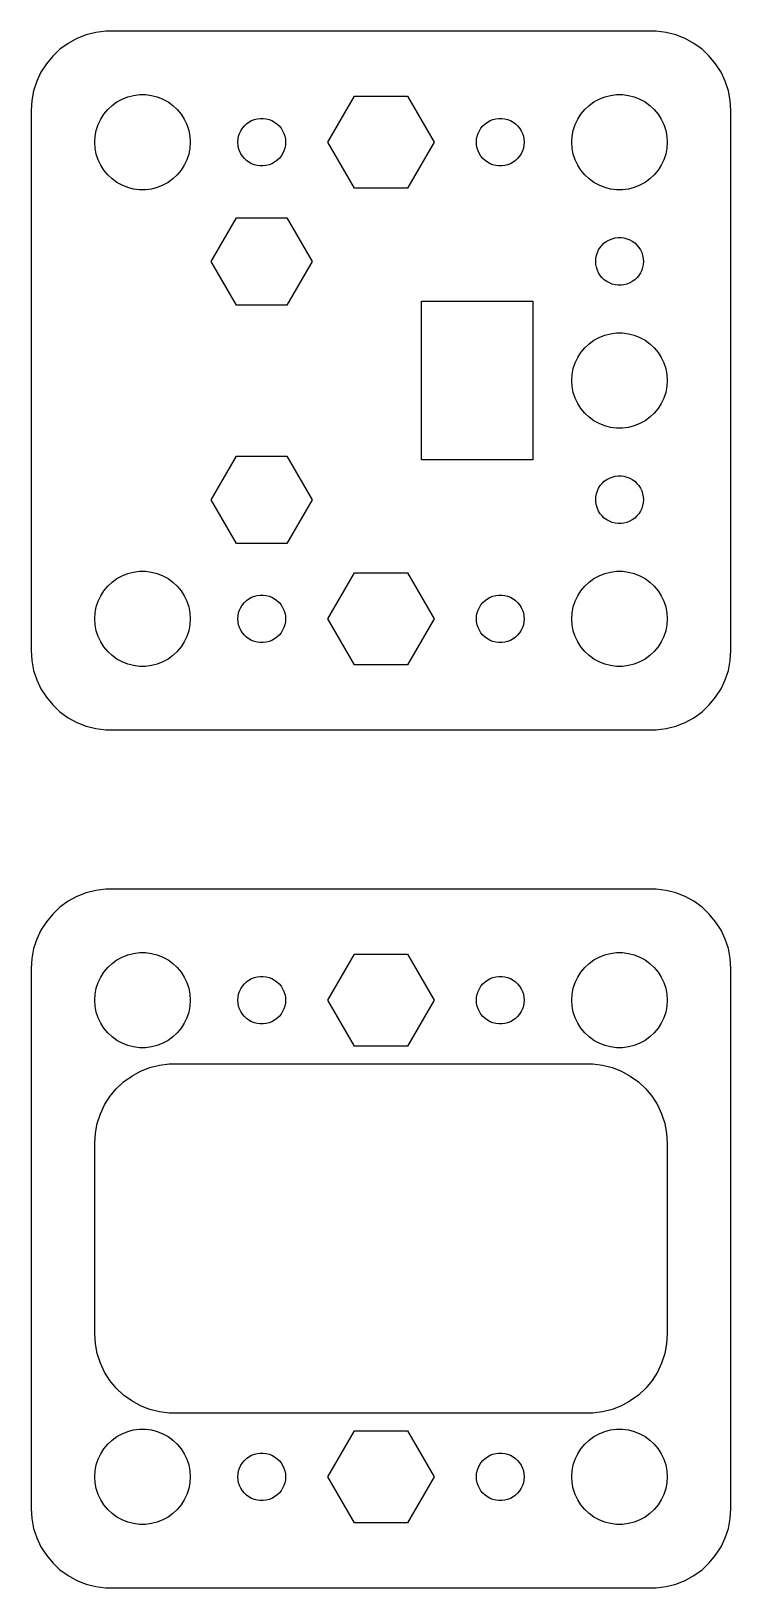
# Model space of a CAD drawing. Header units: metres. Extents: x 0.5 to 44.5, y 32 to 130.
import ezdxf

# ---------------------------------------------------------------- set-up
doc = ezdxf.new("R2010")
doc.units = ezdxf.units.M

msp = doc.modelspace()

# ---------------------------------------------------------------- linework, layer by layer
for p, q in [((3.37109, 129.524), (2.82086, 129.222)), ((3.95491, 129.755), (3.37109, 129.524)), ((4.56308, 129.911), (3.95491, 129.755)), ((5.18604, 129.99), (4.56308, 129.911)), ((39.8139, 129.99), (5.18604, 129.99)), ((40.4369, 129.911), (39.8139, 129.99)), ((41.0451, 129.755), (40.4369, 129.911)), ((41.6289, 129.524), (41.0451, 129.755)), ((42.1791, 129.222), (41.6289, 129.524)), ((1.85515, 128.423), (1.45491, 127.939)), ((2.31287, 128.853), (1.85515, 128.423)), ((2.82086, 129.222), (2.31287, 128.853)), ((42.6871, 128.853), (42.1791, 129.222)), ((43.1448, 128.423), (42.6871, 128.853)), ((43.5451, 127.939), (43.1448, 128.423)), ((1.11845, 127.409), (0.85111, 126.841)), ((1.45491, 127.939), (1.11845, 127.409)), ((43.8815, 127.409), (43.5451, 127.939)), ((44.1489, 126.841), (43.8815, 127.409)), ((0.85111, 126.841), (0.65707, 126.243)), ((44.3429, 126.243), (44.1489, 126.841)), ((0.53941, 125.627), (0.5, 125)), ((0.65707, 126.243), (0.53941, 125.627)), ((5.58772, 125.312), (5.89252, 125.533)), ((5.89252, 125.533), (6.22266, 125.714)), ((6.22266, 125.714), (6.57294, 125.853)), ((6.57294, 125.853), (6.93785, 125.947)), ((6.93785, 125.947), (7.31161, 125.994)), ((7.31161, 125.994), (7.68837, 125.994)), ((7.68837, 125.994), (8.06213, 125.947)), ((8.06213, 125.947), (8.42705, 125.853)), ((8.42705, 125.853), (8.77733, 125.714)), ((8.77733, 125.714), (9.10747, 125.533)), ((9.10747, 125.533), (9.41226, 125.312)), ((19.1534, 123), (20.8267, 125.898)), ((20.8267, 125.898), (24.1733, 125.898)), ((24.1733, 125.898), (25.8466, 123)), ((35.5877, 125.312), (35.8925, 125.533)), ((35.8925, 125.533), (36.2227, 125.714)), ((36.2227, 125.714), (36.5729, 125.853)), ((36.5729, 125.853), (36.9379, 125.947)), ((36.9379, 125.947), (37.3116, 125.994)), ((37.3116, 125.994), (37.6884, 125.994)), ((37.6884, 125.994), (38.0621, 125.947)), ((38.0621, 125.947), (38.427, 125.853)), ((38.427, 125.853), (38.7773, 125.714)), ((38.7773, 125.714), (39.1075, 125.533)), ((39.1075, 125.533), (39.4123, 125.312)), ((44.4606, 125.627), (44.3429, 126.243)), ((44.5, 125), (44.4606, 125.627)), ((0.5, 125), (0.5, 91)), ((4.71066, 124.104), (4.87108, 124.445)), ((4.87108, 124.445), (5.07294, 124.763)), ((5.07294, 124.763), (5.31308, 125.054)), ((5.31308, 125.054), (5.58772, 125.312)), ((9.41226, 125.312), (9.6869, 125.054)), ((9.6869, 125.054), (9.92705, 124.763)), ((9.92705, 124.763), (10.1289, 124.445)), ((10.1289, 124.445), (10.2893, 124.104)), ((14.5365, 124.427), (14.7189, 124.473)), ((14.7189, 124.473), (14.9058, 124.497)), ((14.9058, 124.497), (15.0942, 124.497)), ((15.0942, 124.497), (15.2811, 124.473)), ((15.2811, 124.473), (15.4635, 124.427)), ((29.5365, 124.427), (29.7189, 124.473)), ((29.7189, 124.473), (29.9058, 124.497)), ((29.9058, 124.497), (30.0942, 124.497)), ((30.0942, 124.497), (30.2811, 124.473)), ((30.2811, 124.473), (30.4635, 124.427)), ((34.7107, 124.104), (34.8711, 124.445)), ((34.8711, 124.445), (35.0729, 124.763)), ((35.0729, 124.763), (35.3131, 125.054)), ((35.3131, 125.054), (35.5877, 125.312)), ((39.4123, 125.312), (39.6869, 125.054)), ((39.6869, 125.054), (39.927, 124.763)), ((39.927, 124.763), (40.1289, 124.445)), ((40.1289, 124.445), (40.2893, 124.104)), ((44.5, 91), (44.5, 125)), ((4.52365, 123.376), (4.59424, 123.746)), ((4.59424, 123.746), (4.71066, 124.104)), ((10.2893, 124.104), (10.4057, 123.746)), ((10.4057, 123.746), (10.4763, 123.376)), ((13.5471, 123.373), (13.6053, 123.552)), ((13.6053, 123.552), (13.6855, 123.723)), ((13.6855, 123.723), (13.7865, 123.882)), ((13.7865, 123.882), (13.9065, 124.027)), ((13.9065, 124.027), (14.0439, 124.156)), ((14.0439, 124.156), (14.1963, 124.266)), ((14.1963, 124.266), (14.3613, 124.357)), ((14.3613, 124.357), (14.5365, 124.427)), ((15.4635, 124.427), (15.6387, 124.357)), ((15.6387, 124.357), (15.8037, 124.266)), ((15.8037, 124.266), (15.9561, 124.156)), ((15.9561, 124.156), (16.0934, 124.027)), ((16.0934, 124.027), (16.2135, 123.882)), ((16.2135, 123.882), (16.3145, 123.723)), ((16.3145, 123.723), (16.3947, 123.552)), ((16.3947, 123.552), (16.4529, 123.373)), ((28.5471, 123.373), (28.6053, 123.552)), ((28.6053, 123.552), (28.6855, 123.723)), ((28.6855, 123.723), (28.7865, 123.882)), ((28.7865, 123.882), (28.9065, 124.027)), ((28.9065, 124.027), (29.0439, 124.156)), ((29.0439, 124.156), (29.1963, 124.266)), ((29.1963, 124.266), (29.3613, 124.357)), ((29.3613, 124.357), (29.5365, 124.427)), ((30.4635, 124.427), (30.6387, 124.357)), ((30.6387, 124.357), (30.8037, 124.266)), ((30.8037, 124.266), (30.9561, 124.156)), ((30.9561, 124.156), (31.0934, 124.027)), ((31.0934, 124.027), (31.2135, 123.882)), ((31.2135, 123.882), (31.3145, 123.723)), ((31.3145, 123.723), (31.3947, 123.552)), ((31.3947, 123.552), (31.4529, 123.373)), ((34.5237, 123.376), (34.5942, 123.746)), ((34.5942, 123.746), (34.7107, 124.104)), ((40.2893, 124.104), (40.4057, 123.746)), ((40.4057, 123.746), (40.4763, 123.376)), ((4.5, 123), (4.52365, 123.376)), ((4.52365, 122.624), (4.5, 123)), ((4.59424, 122.254), (4.52365, 122.624)), ((10.4763, 122.624), (10.4057, 122.254)), ((10.4763, 123.376), (10.5, 123)), ((10.5, 123), (10.4763, 122.624)), ((13.5, 123), (13.5118, 123.188)), ((13.5118, 122.812), (13.5, 123)), ((13.5118, 123.188), (13.5471, 123.373)), ((13.5471, 122.627), (13.5118, 122.812)), ((13.6053, 122.448), (13.5471, 122.627)), ((16.4529, 122.627), (16.3947, 122.448)), ((16.4529, 123.373), (16.4882, 123.188)), ((16.4882, 122.812), (16.4529, 122.627)), ((16.4882, 123.188), (16.5, 123)), ((16.5, 123), (16.4882, 122.812)), ((20.8267, 120.102), (19.1534, 123)), ((25.8466, 123), (24.1733, 120.102)), ((28.5, 123), (28.5118, 123.188)), ((28.5118, 122.812), (28.5, 123)), ((28.5118, 123.188), (28.5471, 123.373)), ((28.5471, 122.627), (28.5118, 122.812)), ((28.6053, 122.448), (28.5471, 122.627)), ((31.4529, 122.627), (31.3947, 122.448)), ((31.4529, 123.373), (31.4882, 123.188)), ((31.4882, 122.812), (31.4529, 122.627)), ((31.4882, 123.188), (31.5, 123)), ((31.5, 123), (31.4882, 122.812)), ((34.5, 123), (34.5237, 123.376)), ((34.5237, 122.624), (34.5, 123)), ((34.5942, 122.254), (34.5237, 122.624)), ((40.4763, 122.624), (40.4057, 122.254)), ((40.4763, 123.376), (40.5, 123)), ((40.5, 123), (40.4763, 122.624)), ((4.71066, 121.896), (4.59424, 122.254)), ((4.87108, 121.555), (4.71066, 121.896)), ((5.07294, 121.237), (4.87108, 121.555)), ((10.1289, 121.555), (9.92705, 121.237)), ((10.2893, 121.896), (10.1289, 121.555)), ((10.4057, 122.254), (10.2893, 121.896)), ((13.6855, 122.277), (13.6053, 122.448)), ((13.7865, 122.118), (13.6855, 122.277)), ((13.9065, 121.973), (13.7865, 122.118)), ((14.0439, 121.844), (13.9065, 121.973)), ((14.1963, 121.734), (14.0439, 121.844)), ((14.3613, 121.643), (14.1963, 121.734)), ((14.5365, 121.573), (14.3613, 121.643)), ((14.7189, 121.527), (14.5365, 121.573)), ((14.9058, 121.503), (14.7189, 121.527)), ((15.0942, 121.503), (14.9058, 121.503)), ((15.2811, 121.527), (15.0942, 121.503)), ((15.4635, 121.573), (15.2811, 121.527)), ((15.6387, 121.643), (15.4635, 121.573)), ((15.8037, 121.734), (15.6387, 121.643)), ((15.9561, 121.844), (15.8037, 121.734)), ((16.0934, 121.973), (15.9561, 121.844)), ((16.2135, 122.118), (16.0934, 121.973)), ((16.3145, 122.277), (16.2135, 122.118)), ((16.3947, 122.448), (16.3145, 122.277)), ((28.6855, 122.277), (28.6053, 122.448)), ((28.7865, 122.118), (28.6855, 122.277)), ((28.9065, 121.973), (28.7865, 122.118)), ((29.0439, 121.844), (28.9065, 121.973)), ((29.1963, 121.734), (29.0439, 121.844)), ((29.3613, 121.643), (29.1963, 121.734)), ((29.5365, 121.573), (29.3613, 121.643)), ((29.7189, 121.527), (29.5365, 121.573)), ((29.9058, 121.503), (29.7189, 121.527)), ((30.0942, 121.503), (29.9058, 121.503)), ((30.2811, 121.527), (30.0942, 121.503)), ((30.4635, 121.573), (30.2811, 121.527)), ((30.6387, 121.643), (30.4635, 121.573)), ((30.8037, 121.734), (30.6387, 121.643)), ((30.9561, 121.844), (30.8037, 121.734)), ((31.0934, 121.973), (30.9561, 121.844)), ((31.2135, 122.118), (31.0934, 121.973)), ((31.3145, 122.277), (31.2135, 122.118)), ((31.3947, 122.448), (31.3145, 122.277)), ((34.7107, 121.896), (34.5942, 122.254)), ((34.8711, 121.555), (34.7107, 121.896)), ((35.0729, 121.237), (34.8711, 121.555)), ((40.1289, 121.555), (39.927, 121.237)), ((40.2893, 121.896), (40.1289, 121.555)), ((40.4057, 122.254), (40.2893, 121.896)), ((5.31308, 120.946), (5.07294, 121.237)), ((5.58772, 120.688), (5.31308, 120.946)), ((5.89252, 120.467), (5.58772, 120.688)), ((9.41226, 120.688), (9.10747, 120.467)), ((9.6869, 120.946), (9.41226, 120.688)), ((9.92705, 121.237), (9.6869, 120.946)), ((35.3131, 120.946), (35.0729, 121.237)), ((35.5877, 120.688), (35.3131, 120.946)), ((35.8925, 120.467), (35.5877, 120.688)), ((39.4123, 120.688), (39.1075, 120.467)), ((39.6869, 120.946), (39.4123, 120.688)), ((39.927, 121.237), (39.6869, 120.946)), ((6.22266, 120.286), (5.89252, 120.467)), ((6.57294, 120.147), (6.22266, 120.286)), ((6.93785, 120.053), (6.57294, 120.147)), ((7.31161, 120.006), (6.93785, 120.053)), ((7.68837, 120.006), (7.31161, 120.006)), ((8.06213, 120.053), (7.68837, 120.006)), ((8.42705, 120.147), (8.06213, 120.053)), ((8.77733, 120.286), (8.42705, 120.147)), ((9.10747, 120.467), (8.77733, 120.286)), ((24.1733, 120.102), (20.8267, 120.102)), ((36.2227, 120.286), (35.8925, 120.467)), ((36.5729, 120.147), (36.2227, 120.286)), ((36.9379, 120.053), (36.5729, 120.147)), ((37.3116, 120.006), (36.9379, 120.053)), ((37.6884, 120.006), (37.3116, 120.006)), ((38.0621, 120.053), (37.6884, 120.006)), ((38.427, 120.147), (38.0621, 120.053)), ((38.7773, 120.286), (38.427, 120.147)), ((39.1075, 120.467), (38.7773, 120.286)), ((11.8265, 115.5), (13.4133, 118.248)), ((13.4133, 118.248), (16.5867, 118.248)), ((16.5867, 118.248), (18.1735, 115.5)), ((36.4065, 116.527), (36.5439, 116.656)), ((36.5439, 116.656), (36.6963, 116.766)), ((36.6963, 116.766), (36.8613, 116.857)), ((36.8613, 116.857), (37.0365, 116.927)), ((37.0365, 116.927), (37.2189, 116.973)), ((37.2189, 116.973), (37.4058, 116.997)), ((37.4058, 116.997), (37.5942, 116.997)), ((37.5942, 116.997), (37.7811, 116.973)), ((37.7811, 116.973), (37.9635, 116.927)), ((37.9635, 116.927), (38.1387, 116.857)), ((38.1387, 116.857), (38.3037, 116.766)), ((38.3037, 116.766), (38.4561, 116.656)), ((38.4561, 116.656), (38.5934, 116.527)), ((36, 115.5), (36.0118, 115.688)), ((36.0118, 115.688), (36.0471, 115.873)), ((36.0471, 115.873), (36.1053, 116.052)), ((36.1053, 116.052), (36.1855, 116.223)), ((36.1855, 116.223), (36.2865, 116.382)), ((36.2865, 116.382), (36.4065, 116.527)), ((38.5934, 116.527), (38.7135, 116.382)), ((38.7135, 116.382), (38.8145, 116.223)), ((38.8145, 116.223), (38.8947, 116.052)), ((38.8947, 116.052), (38.9529, 115.873)), ((38.9529, 115.873), (38.9882, 115.688)), ((38.9882, 115.688), (39, 115.5)), ((13.4133, 112.752), (11.8265, 115.5)), ((18.1735, 115.5), (16.5867, 112.752)), ((36.0118, 115.312), (36, 115.5)), ((36.0471, 115.127), (36.0118, 115.312)), ((36.1053, 114.948), (36.0471, 115.127)), ((36.1855, 114.777), (36.1053, 114.948)), ((36.2865, 114.618), (36.1855, 114.777)), ((38.8145, 114.777), (38.7135, 114.618)), ((38.8947, 114.948), (38.8145, 114.777)), ((38.9529, 115.127), (38.8947, 114.948)), ((38.9882, 115.312), (38.9529, 115.127)), ((39, 115.5), (38.9882, 115.312)), ((36.4065, 114.473), (36.2865, 114.618)), ((36.5439, 114.344), (36.4065, 114.473)), ((36.6963, 114.234), (36.5439, 114.344)), ((36.8613, 114.143), (36.6963, 114.234)), ((37.0365, 114.073), (36.8613, 114.143)), ((37.2189, 114.027), (37.0365, 114.073)), ((37.4058, 114.003), (37.2189, 114.027)), ((37.5942, 114.003), (37.4058, 114.003)), ((37.7811, 114.027), (37.5942, 114.003)), ((37.9635, 114.073), (37.7811, 114.027)), ((38.1387, 114.143), (37.9635, 114.073)), ((38.3037, 114.234), (38.1387, 114.143)), ((38.4561, 114.344), (38.3037, 114.234)), ((38.5934, 114.473), (38.4561, 114.344)), ((38.7135, 114.618), (38.5934, 114.473)), ((16.5867, 112.752), (13.4133, 112.752)), ((25.044, 103), (25.044, 113)), ((25.044, 113), (32.044, 113)), ((32.044, 113), (32.044, 103)), ((36.2227, 110.714), (36.5729, 110.853)), ((36.5729, 110.853), (36.9379, 110.947)), ((36.9379, 110.947), (37.3116, 110.994)), ((37.3116, 110.994), (37.6884, 110.994)), ((37.6884, 110.994), (38.0621, 110.947)), ((38.0621, 110.947), (38.427, 110.853)), ((38.427, 110.853), (38.7773, 110.714)), ((34.8711, 109.445), (35.0729, 109.763)), ((35.0729, 109.763), (35.3131, 110.054)), ((35.3131, 110.054), (35.5877, 110.312)), ((35.5877, 110.312), (35.8925, 110.533)), ((35.8925, 110.533), (36.2227, 110.714)), ((38.7773, 110.714), (39.1075, 110.533)), ((39.1075, 110.533), (39.4123, 110.312)), ((39.4123, 110.312), (39.6869, 110.054)), ((39.6869, 110.054), (39.927, 109.763)), ((39.927, 109.763), (40.1289, 109.445)), ((34.5942, 108.746), (34.7107, 109.104)), ((34.7107, 109.104), (34.8711, 109.445)), ((40.1289, 109.445), (40.2893, 109.104)), ((40.2893, 109.104), (40.4057, 108.746)), ((34.5, 108), (34.5237, 108.376)), ((34.5237, 107.624), (34.5, 108)), ((34.5237, 108.376), (34.5942, 108.746)), ((40.4057, 108.746), (40.4763, 108.376)), ((40.4763, 108.376), (40.5, 108)), ((40.5, 108), (40.4763, 107.624)), ((34.5942, 107.254), (34.5237, 107.624)), ((34.7107, 106.896), (34.5942, 107.254)), ((34.8711, 106.555), (34.7107, 106.896)), ((40.2893, 106.896), (40.1289, 106.555)), ((40.4057, 107.254), (40.2893, 106.896)), ((40.4763, 107.624), (40.4057, 107.254)), ((35.0729, 106.237), (34.8711, 106.555)), ((35.3131, 105.946), (35.0729, 106.237)), ((35.5877, 105.688), (35.3131, 105.946)), ((39.6869, 105.946), (39.4123, 105.688)), ((39.927, 106.237), (39.6869, 105.946)), ((40.1289, 106.555), (39.927, 106.237)), ((35.8925, 105.467), (35.5877, 105.688)), ((36.2227, 105.286), (35.8925, 105.467)), ((36.5729, 105.147), (36.2227, 105.286)), ((36.9379, 105.053), (36.5729, 105.147)), ((37.3116, 105.006), (36.9379, 105.053)), ((37.6884, 105.006), (37.3116, 105.006)), ((38.0621, 105.053), (37.6884, 105.006)), ((38.427, 105.147), (38.0621, 105.053)), ((38.7773, 105.286), (38.427, 105.147)), ((39.1075, 105.467), (38.7773, 105.286)), ((39.4123, 105.688), (39.1075, 105.467)), ((11.8265, 100.5), (13.4133, 103.248)), ((13.4133, 103.248), (16.5867, 103.248)), ((16.5867, 103.248), (18.1735, 100.5)), ((32.044, 103), (25.044, 103)), ((36.8613, 101.857), (37.0365, 101.927)), ((37.0365, 101.927), (37.2189, 101.973)), ((37.2189, 101.973), (37.4058, 101.997)), ((37.4058, 101.997), (37.5942, 101.997)), ((37.5942, 101.997), (37.7811, 101.973)), ((37.7811, 101.973), (37.9635, 101.927)), ((37.9635, 101.927), (38.1387, 101.857)), ((36.0471, 100.873), (36.1053, 101.052)), ((36.1053, 101.052), (36.1855, 101.223)), ((36.1855, 101.223), (36.2865, 101.382)), ((36.2865, 101.382), (36.4065, 101.527)), ((36.4065, 101.527), (36.5439, 101.656)), ((36.5439, 101.656), (36.6963, 101.766)), ((36.6963, 101.766), (36.8613, 101.857)), ((38.1387, 101.857), (38.3037, 101.766)), ((38.3037, 101.766), (38.4561, 101.656)), ((38.4561, 101.656), (38.5934, 101.527)), ((38.5934, 101.527), (38.7135, 101.382)), ((38.7135, 101.382), (38.8145, 101.223)), ((38.8145, 101.223), (38.8947, 101.052)), ((38.8947, 101.052), (38.9529, 100.873)), ((13.4133, 97.7517), (11.8265, 100.5)), ((18.1735, 100.5), (16.5867, 97.7517)), ((36, 100.5), (36.0118, 100.688)), ((36.0118, 100.312), (36, 100.5)), ((36.0118, 100.688), (36.0471, 100.873)), ((36.0471, 100.127), (36.0118, 100.312)), ((36.1053, 99.9478), (36.0471, 100.127)), ((36.1855, 99.7774), (36.1053, 99.9478)), ((38.8947, 99.9478), (38.8145, 99.7774)), ((38.9529, 100.127), (38.8947, 99.9478)), ((38.9529, 100.873), (38.9882, 100.688)), ((38.9882, 100.312), (38.9529, 100.127)), ((38.9882, 100.688), (39, 100.5)), ((39, 100.5), (38.9882, 100.312)), ((36.2865, 99.6183), (36.1855, 99.7774)), ((36.4065, 99.4732), (36.2865, 99.6183)), ((36.5439, 99.3442), (36.4065, 99.4732)), ((36.6963, 99.2335), (36.5439, 99.3442)), ((36.8613, 99.1428), (36.6963, 99.2335)), ((37.0365, 99.0734), (36.8613, 99.1428)), ((37.2189, 99.0266), (37.0365, 99.0734)), ((37.4058, 99.003), (37.2189, 99.0266)), ((37.5942, 99.003), (37.4058, 99.003)), ((37.7811, 99.0266), (37.5942, 99.003)), ((37.9635, 99.0734), (37.7811, 99.0266)), ((38.1387, 99.1428), (37.9635, 99.0734)), ((38.3037, 99.2335), (38.1387, 99.1428)), ((38.4561, 99.3442), (38.3037, 99.2335)), ((38.5934, 99.4732), (38.4561, 99.3442)), ((38.7135, 99.6183), (38.5934, 99.4732)), ((38.8145, 99.7774), (38.7135, 99.6183)), ((16.5867, 97.7517), (13.4133, 97.7517)), ((5.07294, 94.7634), (5.31308, 95.0536)), ((5.31308, 95.0536), (5.58772, 95.3116)), ((5.58772, 95.3116), (5.89252, 95.533)), ((5.89252, 95.533), (6.22266, 95.7145)), ((6.22266, 95.7145), (6.57294, 95.8532)), ((6.57294, 95.8532), (6.93785, 95.9469)), ((6.93785, 95.9469), (7.31161, 95.9941)), ((7.31161, 95.9941), (7.68837, 95.9941)), ((7.68837, 95.9941), (8.06213, 95.9469)), ((8.06213, 95.9469), (8.42705, 95.8532)), ((8.42705, 95.8532), (8.77733, 95.7145)), ((8.77733, 95.7145), (9.10747, 95.533)), ((9.10747, 95.533), (9.41226, 95.3116)), ((9.41226, 95.3116), (9.6869, 95.0536)), ((9.6869, 95.0536), (9.92705, 94.7634)), ((19.1534, 93), (20.8267, 95.8982)), ((20.8267, 95.8982), (24.1733, 95.8982)), ((24.1733, 95.8982), (25.8466, 93)), ((35.0729, 94.7634), (35.3131, 95.0536)), ((35.3131, 95.0536), (35.5877, 95.3116)), ((35.5877, 95.3116), (35.8925, 95.533)), ((35.8925, 95.533), (36.2227, 95.7145)), ((36.2227, 95.7145), (36.5729, 95.8532)), ((36.5729, 95.8532), (36.9379, 95.9469)), ((36.9379, 95.9469), (37.3116, 95.9941)), ((37.3116, 95.9941), (37.6884, 95.9941)), ((37.6884, 95.9941), (38.0621, 95.9469)), ((38.0621, 95.9469), (38.427, 95.8532)), ((38.427, 95.8532), (38.7773, 95.7145)), ((38.7773, 95.7145), (39.1075, 95.533)), ((39.1075, 95.533), (39.4123, 95.3116)), ((39.4123, 95.3116), (39.6869, 95.0536)), ((39.6869, 95.0536), (39.927, 94.7634)), ((4.59424, 93.7461), (4.71066, 94.1044)), ((4.71066, 94.1044), (4.87108, 94.4453)), ((4.87108, 94.4453), (5.07294, 94.7634)), ((9.92705, 94.7634), (10.1289, 94.4453)), ((10.1289, 94.4453), (10.2893, 94.1044)), ((10.2893, 94.1044), (10.4057, 93.7461)), ((13.9065, 94.0268), (14.0439, 94.1558)), ((14.0439, 94.1558), (14.1963, 94.2665)), ((14.1963, 94.2665), (14.3613, 94.3573)), ((14.3613, 94.3573), (14.5365, 94.4266)), ((14.5365, 94.4266), (14.7189, 94.4734)), ((14.7189, 94.4734), (14.9058, 94.4971)), ((14.9058, 94.4971), (15.0942, 94.4971)), ((15.0942, 94.4971), (15.2811, 94.4734)), ((15.2811, 94.4734), (15.4635, 94.4266)), ((15.4635, 94.4266), (15.6387, 94.3573)), ((15.6387, 94.3573), (15.8037, 94.2665)), ((15.8037, 94.2665), (15.9561, 94.1558)), ((15.9561, 94.1558), (16.0934, 94.0268)), ((28.9065, 94.0268), (29.0439, 94.1558)), ((29.0439, 94.1558), (29.1963, 94.2665)), ((29.1963, 94.2665), (29.3613, 94.3573)), ((29.3613, 94.3573), (29.5365, 94.4266)), ((29.5365, 94.4266), (29.7189, 94.4734)), ((29.7189, 94.4734), (29.9058, 94.4971)), ((29.9058, 94.4971), (30.0942, 94.4971)), ((30.0942, 94.4971), (30.2811, 94.4734)), ((30.2811, 94.4734), (30.4635, 94.4266)), ((30.4635, 94.4266), (30.6387, 94.3573)), ((30.6387, 94.3573), (30.8037, 94.2665)), ((30.8037, 94.2665), (30.9561, 94.1558)), ((30.9561, 94.1558), (31.0934, 94.0268)), ((34.5942, 93.7461), (34.7107, 94.1044)), ((34.7107, 94.1044), (34.8711, 94.4453)), ((34.8711, 94.4453), (35.0729, 94.7634)), ((39.927, 94.7634), (40.1289, 94.4453)), ((40.1289, 94.4453), (40.2893, 94.1044)), ((40.2893, 94.1044), (40.4057, 93.7461)), ((4.5, 93), (4.52365, 93.376)), ((4.52365, 93.376), (4.59424, 93.7461)), ((10.4057, 93.7461), (10.4763, 93.376)), ((10.4763, 93.376), (10.5, 93)), ((13.5, 93), (13.5118, 93.188)), ((13.5118, 93.188), (13.5471, 93.373)), ((13.5471, 93.373), (13.6053, 93.5522)), ((13.6053, 93.5522), (13.6855, 93.7226)), ((13.6855, 93.7226), (13.7865, 93.8817)), ((13.7865, 93.8817), (13.9065, 94.0268)), ((16.0934, 94.0268), (16.2135, 93.8817)), ((16.2135, 93.8817), (16.3145, 93.7226)), ((16.3145, 93.7226), (16.3947, 93.5522)), ((16.3947, 93.5522), (16.4529, 93.373)), ((16.4529, 93.373), (16.4882, 93.188)), ((16.4882, 93.188), (16.5, 93)), ((28.5, 93), (28.5118, 93.188)), ((28.5118, 93.188), (28.5471, 93.373)), ((28.5471, 93.373), (28.6053, 93.5522)), ((28.6053, 93.5522), (28.6855, 93.7226)), ((28.6855, 93.7226), (28.7865, 93.8817)), ((28.7865, 93.8817), (28.9065, 94.0268)), ((31.0934, 94.0268), (31.2135, 93.8817)), ((31.2135, 93.8817), (31.3145, 93.7226)), ((31.3145, 93.7226), (31.3947, 93.5522)), ((31.3947, 93.5522), (31.4529, 93.373)), ((31.4529, 93.373), (31.4882, 93.188)), ((31.4882, 93.188), (31.5, 93)), ((34.5, 93), (34.5237, 93.376)), ((34.5237, 93.376), (34.5942, 93.7461)), ((40.4057, 93.7461), (40.4763, 93.376)), ((40.4763, 93.376), (40.5, 93)), ((4.52365, 92.624), (4.5, 93)), ((4.59424, 92.2539), (4.52365, 92.624)), ((4.71066, 91.8956), (4.59424, 92.2539)), ((10.4057, 92.2539), (10.2893, 91.8956)), ((10.4763, 92.624), (10.4057, 92.2539)), ((10.5, 93), (10.4763, 92.624)), ((13.5118, 92.812), (13.5, 93)), ((13.5471, 92.627), (13.5118, 92.812)), ((13.6053, 92.4478), (13.5471, 92.627)), ((13.6855, 92.2774), (13.6053, 92.4478)), ((13.7865, 92.1183), (13.6855, 92.2774)), ((13.9065, 91.9732), (13.7865, 92.1183)), ((16.2135, 92.1183), (16.0934, 91.9732)), ((16.3145, 92.2774), (16.2135, 92.1183)), ((16.3947, 92.4478), (16.3145, 92.2774)), ((16.4529, 92.627), (16.3947, 92.4478)), ((16.4882, 92.812), (16.4529, 92.627)), ((16.5, 93), (16.4882, 92.812)), ((20.8267, 90.1018), (19.1534, 93)), ((25.8466, 93), (24.1733, 90.1018)), ((28.5118, 92.812), (28.5, 93)), ((28.5471, 92.627), (28.5118, 92.812)), ((28.6053, 92.4478), (28.5471, 92.627)), ((28.6855, 92.2774), (28.6053, 92.4478)), ((28.7865, 92.1183), (28.6855, 92.2774)), ((28.9065, 91.9732), (28.7865, 92.1183)), ((31.2135, 92.1183), (31.0934, 91.9732)), ((31.3145, 92.2774), (31.2135, 92.1183)), ((31.3947, 92.4478), (31.3145, 92.2774)), ((31.4529, 92.627), (31.3947, 92.4478)), ((31.4882, 92.812), (31.4529, 92.627)), ((31.5, 93), (31.4882, 92.812)), ((34.5237, 92.624), (34.5, 93)), ((34.5942, 92.2539), (34.5237, 92.624)), ((34.7107, 91.8956), (34.5942, 92.2539)), ((40.4057, 92.2539), (40.2893, 91.8956)), ((40.4763, 92.624), (40.4057, 92.2539)), ((40.5, 93), (40.4763, 92.624)), ((4.87108, 91.5547), (4.71066, 91.8956)), ((5.07294, 91.2366), (4.87108, 91.5547)), ((5.31308, 90.9464), (5.07294, 91.2366)), ((9.92705, 91.2366), (9.6869, 90.9464)), ((10.1289, 91.5547), (9.92705, 91.2366)), ((10.2893, 91.8956), (10.1289, 91.5547)), ((14.0439, 91.8442), (13.9065, 91.9732)), ((14.1963, 91.7335), (14.0439, 91.8442)), ((14.3613, 91.6428), (14.1963, 91.7335)), ((14.5365, 91.5734), (14.3613, 91.6428)), ((14.7189, 91.5266), (14.5365, 91.5734)), ((14.9058, 91.503), (14.7189, 91.5266)), ((15.0942, 91.503), (14.9058, 91.503)), ((15.2811, 91.5266), (15.0942, 91.503)), ((15.4635, 91.5734), (15.2811, 91.5266)), ((15.6387, 91.6428), (15.4635, 91.5734)), ((15.8037, 91.7335), (15.6387, 91.6428)), ((15.9561, 91.8442), (15.8037, 91.7335)), ((16.0934, 91.9732), (15.9561, 91.8442)), ((29.0439, 91.8442), (28.9065, 91.9732)), ((29.1963, 91.7335), (29.0439, 91.8442)), ((29.3613, 91.6428), (29.1963, 91.7335)), ((29.5365, 91.5734), (29.3613, 91.6428)), ((29.7189, 91.5266), (29.5365, 91.5734)), ((29.9058, 91.503), (29.7189, 91.5266)), ((30.0942, 91.503), (29.9058, 91.503)), ((30.2811, 91.5266), (30.0942, 91.503)), ((30.4635, 91.5734), (30.2811, 91.5266)), ((30.6387, 91.6428), (30.4635, 91.5734)), ((30.8037, 91.7335), (30.6387, 91.6428)), ((30.9561, 91.8442), (30.8037, 91.7335)), ((31.0934, 91.9732), (30.9561, 91.8442)), ((34.8711, 91.5547), (34.7107, 91.8956)), ((35.0729, 91.2366), (34.8711, 91.5547)), ((35.3131, 90.9464), (35.0729, 91.2366)), ((39.927, 91.2366), (39.6869, 90.9464)), ((40.1289, 91.5547), (39.927, 91.2366)), ((40.2893, 91.8956), (40.1289, 91.5547)), ((0.5, 91), (0.53941, 90.3733)), ((0.53941, 90.3733), (0.65707, 89.7566)), ((5.58772, 90.6885), (5.31308, 90.9464)), ((5.89252, 90.467), (5.58772, 90.6885)), ((6.22266, 90.2855), (5.89252, 90.467)), ((6.57294, 90.1468), (6.22266, 90.2855)), ((6.93785, 90.0531), (6.57294, 90.1468)), ((8.42705, 90.1468), (8.06213, 90.0531)), ((8.77733, 90.2855), (8.42705, 90.1468)), ((9.10747, 90.467), (8.77733, 90.2855)), ((9.41226, 90.6885), (9.10747, 90.467)), ((9.6869, 90.9464), (9.41226, 90.6885)), ((35.5877, 90.6885), (35.3131, 90.9464)), ((35.8925, 90.467), (35.5877, 90.6885)), ((36.2227, 90.2855), (35.8925, 90.467)), ((36.5729, 90.1468), (36.2227, 90.2855)), ((36.9379, 90.0531), (36.5729, 90.1468)), ((38.427, 90.1468), (38.0621, 90.0531)), ((38.7773, 90.2855), (38.427, 90.1468)), ((39.1075, 90.467), (38.7773, 90.2855)), ((39.4123, 90.6885), (39.1075, 90.467)), ((39.6869, 90.9464), (39.4123, 90.6885)), ((44.3429, 89.7566), (44.4606, 90.3733)), ((44.4606, 90.3733), (44.5, 91)), ((0.65707, 89.7566), (0.85111, 89.1594)), ((7.31161, 90.0059), (6.93785, 90.0531)), ((7.68837, 90.0059), (7.31161, 90.0059)), ((8.06213, 90.0531), (7.68837, 90.0059)), ((24.1733, 90.1018), (20.8267, 90.1018)), ((37.3116, 90.0059), (36.9379, 90.0531)), ((37.6884, 90.0059), (37.3116, 90.0059)), ((38.0621, 90.0531), (37.6884, 90.0059)), ((44.1489, 89.1594), (44.3429, 89.7566)), ((0.85111, 89.1594), (1.11845, 88.5912)), ((1.11845, 88.5912), (1.45491, 88.0611)), ((43.5451, 88.0611), (43.8815, 88.5912)), ((43.8815, 88.5912), (44.1489, 89.1594)), ((1.45491, 88.0611), (1.85515, 87.5773)), ((1.85515, 87.5773), (2.31287, 87.1474)), ((42.6871, 87.1474), (43.1448, 87.5773)), ((43.1448, 87.5773), (43.5451, 88.0611)), ((2.31287, 87.1474), (2.82086, 86.7784)), ((2.82086, 86.7784), (3.37109, 86.4759)), ((3.37109, 86.4759), (3.95491, 86.2447)), ((3.95491, 86.2447), (4.56308, 86.0886)), ((40.4369, 86.0886), (41.0451, 86.2447)), ((41.0451, 86.2447), (41.6289, 86.4759)), ((41.6289, 86.4759), (42.1791, 86.7784)), ((42.1791, 86.7784), (42.6871, 87.1474)), ((4.56308, 86.0886), (5.18604, 86.0099)), ((5.18604, 86.0099), (39.8139, 86.0099)), ((39.8139, 86.0099), (40.4369, 86.0886)), ((3.37109, 75.5241), (2.82086, 75.2216)), ((3.95491, 75.7553), (3.37109, 75.5241)), ((4.56308, 75.9114), (3.95491, 75.7553)), ((5.18604, 75.9901), (4.56308, 75.9114)), ((39.8139, 75.9901), (5.18604, 75.9901)), ((40.4369, 75.9114), (39.8139, 75.9901)), ((41.0451, 75.7553), (40.4369, 75.9114)), ((41.6289, 75.5241), (41.0451, 75.7553)), ((42.1791, 75.2216), (41.6289, 75.5241)), ((2.31287, 74.8526), (1.85515, 74.4227)), ((2.82086, 75.2216), (2.31287, 74.8526)), ((42.6871, 74.8526), (42.1791, 75.2216)), ((43.1448, 74.4227), (42.6871, 74.8526)), ((1.45491, 73.9389), (1.11845, 73.4088)), ((1.85515, 74.4227), (1.45491, 73.9389)), ((43.5451, 73.9389), (43.1448, 74.4227)), ((43.8815, 73.4088), (43.5451, 73.9389)), ((0.85111, 72.8406), (0.65707, 72.2434)), ((1.11845, 73.4088), (0.85111, 72.8406)), ((44.1489, 72.8406), (43.8815, 73.4088)), ((44.3429, 72.2434), (44.1489, 72.8406)), ((0.53941, 71.6267), (0.5, 71)), ((0.65707, 72.2434), (0.53941, 71.6267)), ((5.58772, 71.3115), (5.89252, 71.533)), ((5.89252, 71.533), (6.22266, 71.7145)), ((6.22266, 71.7145), (6.57294, 71.8532)), ((6.57294, 71.8532), (6.93785, 71.9469)), ((6.93785, 71.9469), (7.31161, 71.9941)), ((7.31161, 71.9941), (7.68837, 71.9941)), ((7.68837, 71.9941), (8.06213, 71.9469)), ((8.06213, 71.9469), (8.42705, 71.8532)), ((8.42705, 71.8532), (8.77733, 71.7145)), ((8.77733, 71.7145), (9.10747, 71.533)), ((9.10747, 71.533), (9.41226, 71.3115)), ((19.1534, 69), (20.8267, 71.8982)), ((20.8267, 71.8982), (24.1733, 71.8982)), ((24.1733, 71.8982), (25.8466, 69)), ((35.5877, 71.3115), (35.8925, 71.533)), ((35.8925, 71.533), (36.2227, 71.7145)), ((36.2227, 71.7145), (36.5729, 71.8532)), ((36.5729, 71.8532), (36.9379, 71.9469)), ((36.9379, 71.9469), (37.3116, 71.9941)), ((37.3116, 71.9941), (37.6884, 71.9941)), ((37.6884, 71.9941), (38.0621, 71.9469)), ((38.0621, 71.9469), (38.427, 71.8532)), ((38.427, 71.8532), (38.7773, 71.7145)), ((38.7773, 71.7145), (39.1075, 71.533)), ((39.1075, 71.533), (39.4123, 71.3115)), ((44.4606, 71.6267), (44.3429, 72.2434)), ((44.5, 71), (44.4606, 71.6267)), ((0.5, 71), (0.5, 37)), ((4.87108, 70.4453), (5.07294, 70.7634)), ((5.07294, 70.7634), (5.31308, 71.0536)), ((5.31308, 71.0536), (5.58772, 71.3115)), ((9.41226, 71.3115), (9.6869, 71.0536)), ((9.6869, 71.0536), (9.92705, 70.7634)), ((9.92705, 70.7634), (10.1289, 70.4453)), ((34.8711, 70.4453), (35.0729, 70.7634)), ((35.0729, 70.7634), (35.3131, 71.0536)), ((35.3131, 71.0536), (35.5877, 71.3115)), ((39.4123, 71.3115), (39.6869, 71.0536)), ((39.6869, 71.0536), (39.927, 70.7634)), ((39.927, 70.7634), (40.1289, 70.4453)), ((44.5, 37), (44.5, 71)), ((4.52365, 69.376), (4.59424, 69.7461)), ((4.59424, 69.7461), (4.71066, 70.1044)), ((4.71066, 70.1044), (4.87108, 70.4453)), ((10.1289, 70.4453), (10.2893, 70.1044)), ((10.2893, 70.1044), (10.4057, 69.7461)), ((10.4057, 69.7461), (10.4763, 69.376)), ((13.6053, 69.5522), (13.6855, 69.7226)), ((13.6855, 69.7226), (13.7865, 69.8817)), ((13.7865, 69.8817), (13.9065, 70.0268)), ((13.9065, 70.0268), (14.0439, 70.1558)), ((14.0439, 70.1558), (14.1963, 70.2665)), ((14.1963, 70.2665), (14.3613, 70.3572)), ((14.3613, 70.3572), (14.5365, 70.4266)), ((14.5365, 70.4266), (14.7189, 70.4734)), ((14.7189, 70.4734), (14.9058, 70.497)), ((14.9058, 70.497), (15.0942, 70.497)), ((15.0942, 70.497), (15.2811, 70.4734)), ((15.2811, 70.4734), (15.4635, 70.4266)), ((15.4635, 70.4266), (15.6387, 70.3572)), ((15.6387, 70.3572), (15.8037, 70.2665)), ((15.8037, 70.2665), (15.9561, 70.1558)), ((15.9561, 70.1558), (16.0934, 70.0268)), ((16.0934, 70.0268), (16.2135, 69.8817)), ((16.2135, 69.8817), (16.3145, 69.7226)), ((16.3145, 69.7226), (16.3947, 69.5522)), ((28.6053, 69.5522), (28.6855, 69.7226)), ((28.6855, 69.7226), (28.7865, 69.8817)), ((28.7865, 69.8817), (28.9065, 70.0268)), ((28.9065, 70.0268), (29.0439, 70.1558)), ((29.0439, 70.1558), (29.1963, 70.2665)), ((29.1963, 70.2665), (29.3613, 70.3572)), ((29.3613, 70.3572), (29.5365, 70.4266)), ((29.5365, 70.4266), (29.7189, 70.4734)), ((29.7189, 70.4734), (29.9058, 70.497)), ((29.9058, 70.497), (30.0942, 70.497)), ((30.0942, 70.497), (30.2811, 70.4734)), ((30.2811, 70.4734), (30.4635, 70.4266)), ((30.4635, 70.4266), (30.6387, 70.3572)), ((30.6387, 70.3572), (30.8037, 70.2665)), ((30.8037, 70.2665), (30.9561, 70.1558)), ((30.9561, 70.1558), (31.0934, 70.0268)), ((31.0934, 70.0268), (31.2135, 69.8817)), ((31.2135, 69.8817), (31.3145, 69.7226)), ((31.3145, 69.7226), (31.3947, 69.5522)), ((34.5237, 69.376), (34.5942, 69.7461)), ((34.5942, 69.7461), (34.7107, 70.1044)), ((34.7107, 70.1044), (34.8711, 70.4453)), ((40.1289, 70.4453), (40.2893, 70.1044)), ((40.2893, 70.1044), (40.4057, 69.7461)), ((40.4057, 69.7461), (40.4763, 69.376)), ((4.5, 69), (4.52365, 69.376)), ((4.52365, 68.624), (4.5, 69)), ((4.59424, 68.2539), (4.52365, 68.624)), ((10.4763, 68.624), (10.4057, 68.2539)), ((10.4763, 69.376), (10.5, 69)), ((10.5, 69), (10.4763, 68.624)), ((13.5, 69), (13.5118, 69.188)), ((13.5118, 68.812), (13.5, 69)), ((13.5118, 69.188), (13.5471, 69.373)), ((13.5471, 68.627), (13.5118, 68.812)), ((13.5471, 69.373), (13.6053, 69.5522)), ((13.6053, 68.4478), (13.5471, 68.627)), ((16.3947, 69.5522), (16.4529, 69.373)), ((16.4529, 68.627), (16.3947, 68.4478)), ((16.4529, 69.373), (16.4882, 69.188)), ((16.4882, 68.812), (16.4529, 68.627)), ((16.4882, 69.188), (16.5, 69)), ((16.5, 69), (16.4882, 68.812)), ((20.8267, 66.1018), (19.1534, 69)), ((25.8466, 69), (24.1733, 66.1018)), ((28.5, 69), (28.5118, 69.188)), ((28.5118, 68.812), (28.5, 69)), ((28.5118, 69.188), (28.5471, 69.373)), ((28.5471, 68.627), (28.5118, 68.812)), ((28.5471, 69.373), (28.6053, 69.5522)), ((28.6053, 68.4478), (28.5471, 68.627)), ((31.3947, 69.5522), (31.4529, 69.373)), ((31.4529, 68.627), (31.3947, 68.4478)), ((31.4529, 69.373), (31.4882, 69.188)), ((31.4882, 68.812), (31.4529, 68.627)), ((31.4882, 69.188), (31.5, 69)), ((31.5, 69), (31.4882, 68.812)), ((34.5, 69), (34.5237, 69.376)), ((34.5237, 68.624), (34.5, 69)), ((34.5942, 68.2539), (34.5237, 68.624)), ((40.4763, 68.624), (40.4057, 68.2539)), ((40.4763, 69.376), (40.5, 69)), ((40.5, 69), (40.4763, 68.624)), ((4.71066, 67.8956), (4.59424, 68.2539)), ((4.87108, 67.5547), (4.71066, 67.8956)), ((10.2893, 67.8956), (10.1289, 67.5547)), ((10.4057, 68.2539), (10.2893, 67.8956)), ((13.6855, 68.2774), (13.6053, 68.4478)), ((13.7865, 68.1183), (13.6855, 68.2774)), ((13.9065, 67.9732), (13.7865, 68.1183)), ((14.0439, 67.8442), (13.9065, 67.9732)), ((14.1963, 67.7335), (14.0439, 67.8442)), ((14.3613, 67.6427), (14.1963, 67.7335)), ((14.5365, 67.5734), (14.3613, 67.6427)), ((15.6387, 67.6427), (15.4635, 67.5734)), ((15.8037, 67.7335), (15.6387, 67.6427)), ((15.9561, 67.8442), (15.8037, 67.7335)), ((16.0934, 67.9732), (15.9561, 67.8442)), ((16.2135, 68.1183), (16.0934, 67.9732)), ((16.3145, 68.2774), (16.2135, 68.1183)), ((16.3947, 68.4478), (16.3145, 68.2774)), ((28.6855, 68.2774), (28.6053, 68.4478)), ((28.7865, 68.1183), (28.6855, 68.2774)), ((28.9065, 67.9732), (28.7865, 68.1183)), ((29.0439, 67.8442), (28.9065, 67.9732)), ((29.1963, 67.7335), (29.0439, 67.8442)), ((29.3613, 67.6427), (29.1963, 67.7335)), ((29.5365, 67.5734), (29.3613, 67.6427)), ((30.6387, 67.6427), (30.4635, 67.5734)), ((30.8037, 67.7335), (30.6387, 67.6427)), ((30.9561, 67.8442), (30.8037, 67.7335)), ((31.0934, 67.9732), (30.9561, 67.8442)), ((31.2135, 68.1183), (31.0934, 67.9732)), ((31.3145, 68.2774), (31.2135, 68.1183)), ((31.3947, 68.4478), (31.3145, 68.2774)), ((34.7107, 67.8956), (34.5942, 68.2539)), ((34.8711, 67.5547), (34.7107, 67.8956)), ((40.2893, 67.8956), (40.1289, 67.5547)), ((40.4057, 68.2539), (40.2893, 67.8956)), ((5.07294, 67.2366), (4.87108, 67.5547)), ((5.31308, 66.9464), (5.07294, 67.2366)), ((5.58772, 66.6884), (5.31308, 66.9464)), ((5.89252, 66.467), (5.58772, 66.6884)), ((9.41226, 66.6884), (9.10747, 66.467)), ((9.6869, 66.9464), (9.41226, 66.6884)), ((9.92705, 67.2366), (9.6869, 66.9464)), ((10.1289, 67.5547), (9.92705, 67.2366)), ((14.7189, 67.5266), (14.5365, 67.5734)), ((14.9058, 67.5029), (14.7189, 67.5266)), ((15.0942, 67.5029), (14.9058, 67.5029)), ((15.2811, 67.5266), (15.0942, 67.5029)), ((15.4635, 67.5734), (15.2811, 67.5266)), ((29.7189, 67.5266), (29.5365, 67.5734)), ((29.9058, 67.5029), (29.7189, 67.5266)), ((30.0942, 67.5029), (29.9058, 67.5029)), ((30.2811, 67.5266), (30.0942, 67.5029)), ((30.4635, 67.5734), (30.2811, 67.5266)), ((35.0729, 67.2366), (34.8711, 67.5547)), ((35.3131, 66.9464), (35.0729, 67.2366)), ((35.5877, 66.6884), (35.3131, 66.9464)), ((35.8925, 66.467), (35.5877, 66.6884)), ((39.4123, 66.6884), (39.1075, 66.467)), ((39.6869, 66.9464), (39.4123, 66.6884)), ((39.927, 67.2366), (39.6869, 66.9464)), ((40.1289, 67.5547), (39.927, 67.2366)), ((6.22266, 66.2855), (5.89252, 66.467)), ((6.57294, 66.1468), (6.22266, 66.2855)), ((6.93785, 66.0531), (6.57294, 66.1468)), ((7.31161, 66.0059), (6.93785, 66.0531)), ((7.68837, 66.0059), (7.31161, 66.0059)), ((8.06213, 66.0531), (7.68837, 66.0059)), ((8.42705, 66.1468), (8.06213, 66.0531)), ((8.77733, 66.2855), (8.42705, 66.1468)), ((9.10747, 66.467), (8.77733, 66.2855)), ((24.1733, 66.1018), (20.8267, 66.1018)), ((36.2227, 66.2855), (35.8925, 66.467)), ((36.5729, 66.1468), (36.2227, 66.2855)), ((36.9379, 66.0531), (36.5729, 66.1468)), ((37.3116, 66.0059), (36.9379, 66.0531)), ((37.6884, 66.0059), (37.3116, 66.0059)), ((38.0621, 66.0531), (37.6884, 66.0059)), ((38.427, 66.1468), (38.0621, 66.0531)), ((38.7773, 66.2855), (38.427, 66.1468)), ((39.1075, 66.467), (38.7773, 66.2855)), ((7.37109, 64.5241), (7.95491, 64.7553)), ((7.95491, 64.7553), (8.56308, 64.9114)), ((8.56308, 64.9114), (9.18604, 64.9901)), ((9.18604, 64.9901), (35.8139, 64.9901)), ((35.8139, 64.9901), (36.4369, 64.9114)), ((36.4369, 64.9114), (37.0451, 64.7553)), ((37.0451, 64.7553), (37.6289, 64.5241)), ((5.85515, 63.4227), (6.31287, 63.8526)), ((6.31287, 63.8526), (6.82086, 64.2216)), ((6.82086, 64.2216), (7.37109, 64.5241)), ((37.6289, 64.5241), (38.1791, 64.2216)), ((38.1791, 64.2216), (38.6871, 63.8526)), ((38.6871, 63.8526), (39.1448, 63.4227)), ((5.11845, 62.4088), (5.45491, 62.9389)), ((5.45491, 62.9389), (5.85515, 63.4227)), ((39.1448, 63.4227), (39.5451, 62.9389)), ((39.5451, 62.9389), (39.8815, 62.4088)), ((4.65707, 61.2434), (4.8511, 61.8406)), ((4.8511, 61.8406), (5.11845, 62.4088)), ((39.8815, 62.4088), (40.1489, 61.8406)), ((40.1489, 61.8406), (40.3429, 61.2434)), ((4.53941, 60.6267), (4.65707, 61.2434)), ((40.3429, 61.2434), (40.4606, 60.6267)), ((4.5, 60), (4.53941, 60.6267)), ((4.5, 48), (4.5, 60)), ((40.4606, 60.6267), (40.5, 60)), ((40.5, 60), (40.5, 48)), ((4.53941, 47.3733), (4.5, 48)), ((4.65707, 46.7566), (4.53941, 47.3733)), ((40.4606, 47.3733), (40.3429, 46.7566)), ((40.5, 48), (40.4606, 47.3733)), ((4.8511, 46.1594), (4.65707, 46.7566)), ((5.11845, 45.5912), (4.8511, 46.1594)), ((40.1489, 46.1594), (39.8815, 45.5912)), ((40.3429, 46.7566), (40.1489, 46.1594)), ((5.45491, 45.0611), (5.11845, 45.5912)), ((39.8815, 45.5912), (39.5451, 45.0611)), ((5.85515, 44.5773), (5.45491, 45.0611)), ((6.31287, 44.1474), (5.85515, 44.5773)), ((6.82086, 43.7784), (6.31287, 44.1474)), ((38.6871, 44.1474), (38.1791, 43.7784)), ((39.1448, 44.5773), (38.6871, 44.1474)), ((39.5451, 45.0611), (39.1448, 44.5773)), ((7.37109, 43.4759), (6.82086, 43.7784)), ((7.95491, 43.2447), (7.37109, 43.4759)), ((8.56308, 43.0886), (7.95491, 43.2447)), ((37.0451, 43.2447), (36.4369, 43.0886)), ((37.6289, 43.4759), (37.0451, 43.2447)), ((38.1791, 43.7784), (37.6289, 43.4759)), ((9.18604, 43.0099), (8.56308, 43.0886)), ((35.8139, 43.0099), (9.18604, 43.0099)), ((36.4369, 43.0886), (35.8139, 43.0099)), ((5.31308, 41.0536), (5.58772, 41.3116)), ((5.58772, 41.3116), (5.89252, 41.533)), ((5.89252, 41.533), (6.22266, 41.7145)), ((6.22266, 41.7145), (6.57294, 41.8532)), ((6.57294, 41.8532), (6.93785, 41.9469)), ((6.93785, 41.9469), (7.31161, 41.9941)), ((7.31161, 41.9941), (7.68837, 41.9941)), ((7.68837, 41.9941), (8.06213, 41.9469)), ((8.06213, 41.9469), (8.42705, 41.8532)), ((8.42705, 41.8532), (8.77733, 41.7145)), ((8.77733, 41.7145), (9.10747, 41.533)), ((9.10747, 41.533), (9.41226, 41.3116)), ((9.41226, 41.3116), (9.6869, 41.0536)), ((19.1534, 39), (20.8267, 41.8982)), ((20.8267, 41.8982), (24.1733, 41.8982)), ((24.1733, 41.8982), (25.8466, 39)), ((35.3131, 41.0536), (35.5877, 41.3116)), ((35.5877, 41.3116), (35.8925, 41.533)), ((35.8925, 41.533), (36.2227, 41.7145)), ((36.2227, 41.7145), (36.5729, 41.8532)), ((36.5729, 41.8532), (36.9379, 41.9469)), ((36.9379, 41.9469), (37.3116, 41.9941)), ((37.3116, 41.9941), (37.6884, 41.9941)), ((37.6884, 41.9941), (38.0621, 41.9469)), ((38.0621, 41.9469), (38.427, 41.8532)), ((38.427, 41.8532), (38.7773, 41.7145)), ((38.7773, 41.7145), (39.1075, 41.533)), ((39.1075, 41.533), (39.4123, 41.3116)), ((39.4123, 41.3116), (39.6869, 41.0536)), ((4.71066, 40.1044), (4.87108, 40.4453)), ((4.87108, 40.4453), (5.07294, 40.7634)), ((5.07294, 40.7634), (5.31308, 41.0536)), ((9.6869, 41.0536), (9.92705, 40.7634)), ((9.92705, 40.7634), (10.1289, 40.4453)), ((10.1289, 40.4453), (10.2893, 40.1044)), ((14.0439, 40.1558), (14.1963, 40.2665)), ((14.1963, 40.2665), (14.3613, 40.3573)), ((14.3613, 40.3573), (14.5365, 40.4266)), ((14.5365, 40.4266), (14.7189, 40.4734)), ((14.7189, 40.4734), (14.9058, 40.4971)), ((14.9058, 40.4971), (15.0942, 40.4971)), ((15.0942, 40.4971), (15.2811, 40.4734)), ((15.2811, 40.4734), (15.4635, 40.4266)), ((15.4635, 40.4266), (15.6387, 40.3573)), ((15.6387, 40.3573), (15.8037, 40.2665)), ((15.8037, 40.2665), (15.9561, 40.1558)), ((29.0439, 40.1558), (29.1963, 40.2665)), ((29.1963, 40.2665), (29.3613, 40.3573)), ((29.3613, 40.3573), (29.5365, 40.4266)), ((29.5365, 40.4266), (29.7189, 40.4734)), ((29.7189, 40.4734), (29.9058, 40.4971)), ((29.9058, 40.4971), (30.0942, 40.4971)), ((30.0942, 40.4971), (30.2811, 40.4734)), ((30.2811, 40.4734), (30.4635, 40.4266)), ((30.4635, 40.4266), (30.6387, 40.3573)), ((30.6387, 40.3573), (30.8037, 40.2665)), ((30.8037, 40.2665), (30.9561, 40.1558)), ((34.7107, 40.1044), (34.8711, 40.4453)), ((34.8711, 40.4453), (35.0729, 40.7634)), ((35.0729, 40.7634), (35.3131, 41.0536)), ((39.6869, 41.0536), (39.927, 40.7634)), ((39.927, 40.7634), (40.1289, 40.4453)), ((40.1289, 40.4453), (40.2893, 40.1044)), ((4.5, 39), (4.52365, 39.376)), ((4.52365, 39.376), (4.59424, 39.7461)), ((4.59424, 39.7461), (4.71066, 40.1044)), ((10.2893, 40.1044), (10.4057, 39.7461)), ((10.4057, 39.7461), (10.4763, 39.376)), ((10.4763, 39.376), (10.5, 39)), ((13.5118, 39.188), (13.5471, 39.373)), ((13.5471, 39.373), (13.6053, 39.5522)), ((13.6053, 39.5522), (13.6855, 39.7226)), ((13.6855, 39.7226), (13.7865, 39.8817)), ((13.7865, 39.8817), (13.9065, 40.0268)), ((13.9065, 40.0268), (14.0439, 40.1558)), ((15.9561, 40.1558), (16.0934, 40.0268)), ((16.0934, 40.0268), (16.2135, 39.8817)), ((16.2135, 39.8817), (16.3145, 39.7226)), ((16.3145, 39.7226), (16.3947, 39.5522)), ((16.3947, 39.5522), (16.4529, 39.373)), ((16.4529, 39.373), (16.4882, 39.188)), ((28.5118, 39.188), (28.5471, 39.373)), ((28.5471, 39.373), (28.6053, 39.5522)), ((28.6053, 39.5522), (28.6855, 39.7226)), ((28.6855, 39.7226), (28.7865, 39.8817)), ((28.7865, 39.8817), (28.9065, 40.0268)), ((28.9065, 40.0268), (29.0439, 40.1558)), ((30.9561, 40.1558), (31.0934, 40.0268)), ((31.0934, 40.0268), (31.2135, 39.8817)), ((31.2135, 39.8817), (31.3145, 39.7226)), ((31.3145, 39.7226), (31.3947, 39.5522)), ((31.3947, 39.5522), (31.4529, 39.373)), ((31.4529, 39.373), (31.4882, 39.188)), ((34.5, 39), (34.5237, 39.376)), ((34.5237, 39.376), (34.5942, 39.7461)), ((34.5942, 39.7461), (34.7107, 40.1044)), ((40.2893, 40.1044), (40.4057, 39.7461)), ((40.4057, 39.7461), (40.4763, 39.376)), ((40.4763, 39.376), (40.5, 39)), ((4.52365, 38.624), (4.5, 39)), ((4.59424, 38.2539), (4.52365, 38.624)), ((4.71066, 37.8956), (4.59424, 38.2539)), ((10.4057, 38.2539), (10.2893, 37.8956)), ((10.4763, 38.624), (10.4057, 38.2539)), ((10.5, 39), (10.4763, 38.624)), ((13.5, 39), (13.5118, 39.188)), ((13.5118, 38.812), (13.5, 39)), ((13.5471, 38.627), (13.5118, 38.812)), ((13.6053, 38.4478), (13.5471, 38.627)), ((13.6855, 38.2774), (13.6053, 38.4478)), ((13.7865, 38.1183), (13.6855, 38.2774)), ((16.3145, 38.2774), (16.2135, 38.1183)), ((16.3947, 38.4478), (16.3145, 38.2774)), ((16.4529, 38.627), (16.3947, 38.4478)), ((16.4882, 38.812), (16.4529, 38.627)), ((16.4882, 39.188), (16.5, 39)), ((16.5, 39), (16.4882, 38.812)), ((20.8267, 36.1018), (19.1534, 39)), ((25.8466, 39), (24.1733, 36.1018)), ((28.5, 39), (28.5118, 39.188)), ((28.5118, 38.812), (28.5, 39)), ((28.5471, 38.627), (28.5118, 38.812)), ((28.6053, 38.4478), (28.5471, 38.627)), ((28.6855, 38.2774), (28.6053, 38.4478)), ((28.7865, 38.1183), (28.6855, 38.2774)), ((31.3145, 38.2774), (31.2135, 38.1183)), ((31.3947, 38.4478), (31.3145, 38.2774)), ((31.4529, 38.627), (31.3947, 38.4478)), ((31.4882, 38.812), (31.4529, 38.627)), ((31.4882, 39.188), (31.5, 39)), ((31.5, 39), (31.4882, 38.812)), ((34.5237, 38.624), (34.5, 39)), ((34.5942, 38.2539), (34.5237, 38.624)), ((34.7107, 37.8956), (34.5942, 38.2539)), ((40.4057, 38.2539), (40.2893, 37.8956)), ((40.4763, 38.624), (40.4057, 38.2539)), ((40.5, 39), (40.4763, 38.624)), ((4.87108, 37.5547), (4.71066, 37.8956)), ((5.07294, 37.2366), (4.87108, 37.5547)), ((5.31308, 36.9464), (5.07294, 37.2366)), ((9.92705, 37.2366), (9.6869, 36.9464)), ((10.1289, 37.5547), (9.92705, 37.2366)), ((10.2893, 37.8956), (10.1289, 37.5547)), ((13.9065, 37.9732), (13.7865, 38.1183)), ((14.0439, 37.8442), (13.9065, 37.9732)), ((14.1963, 37.7335), (14.0439, 37.8442)), ((14.3613, 37.6428), (14.1963, 37.7335)), ((14.5365, 37.5734), (14.3613, 37.6428)), ((14.7189, 37.5266), (14.5365, 37.5734)), ((14.9058, 37.503), (14.7189, 37.5266)), ((15.0942, 37.503), (14.9058, 37.503)), ((15.2811, 37.5266), (15.0942, 37.503)), ((15.4635, 37.5734), (15.2811, 37.5266)), ((15.6387, 37.6428), (15.4635, 37.5734)), ((15.8037, 37.7335), (15.6387, 37.6428)), ((15.9561, 37.8442), (15.8037, 37.7335)), ((16.0934, 37.9732), (15.9561, 37.8442)), ((16.2135, 38.1183), (16.0934, 37.9732)), ((28.9065, 37.9732), (28.7865, 38.1183)), ((29.0439, 37.8442), (28.9065, 37.9732)), ((29.1963, 37.7335), (29.0439, 37.8442)), ((29.3613, 37.6428), (29.1963, 37.7335)), ((29.5365, 37.5734), (29.3613, 37.6428)), ((29.7189, 37.5266), (29.5365, 37.5734)), ((29.9058, 37.503), (29.7189, 37.5266)), ((30.0942, 37.503), (29.9058, 37.503)), ((30.2811, 37.5266), (30.0942, 37.503)), ((30.4635, 37.5734), (30.2811, 37.5266)), ((30.6387, 37.6428), (30.4635, 37.5734)), ((30.8037, 37.7335), (30.6387, 37.6428)), ((30.9561, 37.8442), (30.8037, 37.7335)), ((31.0934, 37.9732), (30.9561, 37.8442)), ((31.2135, 38.1183), (31.0934, 37.9732)), ((34.8711, 37.5547), (34.7107, 37.8956)), ((35.0729, 37.2366), (34.8711, 37.5547)), ((35.3131, 36.9464), (35.0729, 37.2366)), ((39.927, 37.2366), (39.6869, 36.9464)), ((40.1289, 37.5547), (39.927, 37.2366)), ((40.2893, 37.8956), (40.1289, 37.5547)), ((0.5, 37), (0.53941, 36.3733)), ((0.53941, 36.3733), (0.65707, 35.7566)), ((5.58772, 36.6885), (5.31308, 36.9464)), ((5.89252, 36.467), (5.58772, 36.6885)), ((6.22266, 36.2855), (5.89252, 36.467)), ((6.57294, 36.1468), (6.22266, 36.2855)), ((8.77733, 36.2855), (8.42705, 36.1468)), ((9.10747, 36.467), (8.77733, 36.2855)), ((9.41226, 36.6885), (9.10747, 36.467)), ((9.6869, 36.9464), (9.41226, 36.6885)), ((35.5877, 36.6885), (35.3131, 36.9464)), ((35.8925, 36.467), (35.5877, 36.6885)), ((36.2227, 36.2855), (35.8925, 36.467)), ((36.5729, 36.1468), (36.2227, 36.2855)), ((38.7773, 36.2855), (38.427, 36.1468)), ((39.1075, 36.467), (38.7773, 36.2855)), ((39.4123, 36.6885), (39.1075, 36.467)), ((39.6869, 36.9464), (39.4123, 36.6885)), ((44.3429, 35.7566), (44.4606, 36.3733)), ((44.4606, 36.3733), (44.5, 37)), ((0.65707, 35.7566), (0.85111, 35.1594)), ((6.93785, 36.0531), (6.57294, 36.1468)), ((7.31161, 36.0059), (6.93785, 36.0531)), ((7.68837, 36.0059), (7.31161, 36.0059)), ((8.06213, 36.0531), (7.68837, 36.0059)), ((8.42705, 36.1468), (8.06213, 36.0531)), ((24.1733, 36.1018), (20.8267, 36.1018)), ((36.9379, 36.0531), (36.5729, 36.1468)), ((37.3116, 36.0059), (36.9379, 36.0531)), ((37.6884, 36.0059), (37.3116, 36.0059)), ((38.0621, 36.0531), (37.6884, 36.0059)), ((38.427, 36.1468), (38.0621, 36.0531)), ((44.1489, 35.1594), (44.3429, 35.7566)), ((0.85111, 35.1594), (1.11845, 34.5912)), ((1.11845, 34.5912), (1.45491, 34.0611)), ((43.5451, 34.0611), (43.8815, 34.5912)), ((43.8815, 34.5912), (44.1489, 35.1594)), ((1.45491, 34.0611), (1.85515, 33.5773)), ((1.85515, 33.5773), (2.31287, 33.1474)), ((42.6871, 33.1474), (43.1448, 33.5773)), ((43.1448, 33.5773), (43.5451, 34.0611)), ((2.31287, 33.1474), (2.82086, 32.7784)), ((2.82086, 32.7784), (3.37109, 32.4759)), ((3.37109, 32.4759), (3.95491, 32.2447)), ((41.0451, 32.2447), (41.6289, 32.4759)), ((41.6289, 32.4759), (42.1791, 32.7784)), ((42.1791, 32.7784), (42.6871, 33.1474)), ((3.95491, 32.2447), (4.56308, 32.0886)), ((4.56308, 32.0886), (5.18604, 32.0099)), ((5.18604, 32.0099), (39.8139, 32.0099)), ((39.8139, 32.0099), (40.4369, 32.0886)), ((40.4369, 32.0886), (41.0451, 32.2447))]:
    msp.add_line(p, q)

doc.saveas('drawing.dxf')
